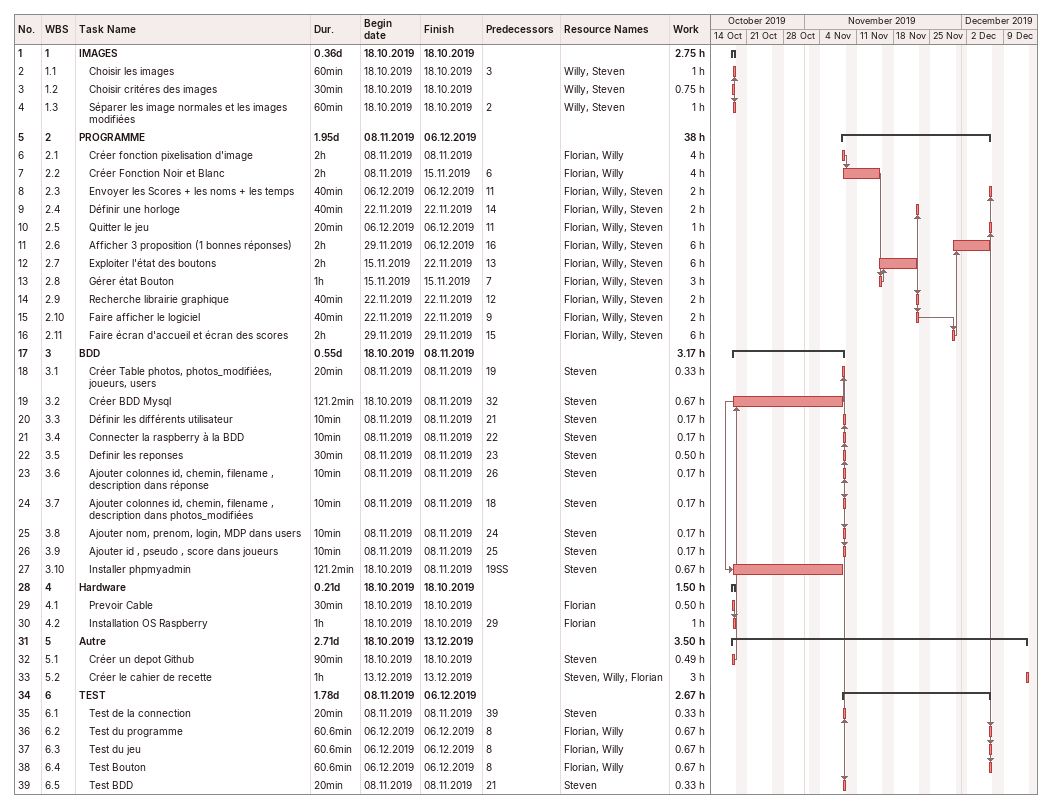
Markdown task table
| ID | WBS | Task | Duration | Start | Finish | Predecessors | Resources | Work (h) |
|---|---|---|---|---|---|---|---|---|
| 1 | 1 | **IMAGES** | 0.36d | 2019-10-18 | 2019-10-18 |  |  | 2.75 |
| 2 | 1.1 | Choisir les images | 60min | 2019-10-18 | 2019-10-18 | 3 | Willy, Steven | 1 |
| 3 | 1.2 | Choisir critéres des images | 30min | 2019-10-18 | 2019-10-18 |  | Willy, Steven | 0.75 |
| 4 | 1.3 | Séparer les image normales et les images modifiées | 60min | 2019-10-18 | 2019-10-18 | 2 | Willy, Steven | 1 |
| 5 | 2 | **PROGRAMME** | 1.95d | 2019-11-08 | 2019-12-06 |  |  | 38 |
| 6 | 2.1 | Créer fonction pixelisation d'image | 2h | 2019-11-08 | 2019-11-08 |  | Florian, Willy | 4 |
| 7 | 2.2 | Créer Fonction Noir et Blanc | 2h | 2019-11-08 | 2019-11-15 | 6 | Florian, Willy | 4 |
| 8 | 2.3 | Envoyer les Scores + les noms + les temps | 40min | 2019-12-06 | 2019-12-06 | 11 | Florian, Willy, Steven | 2 |
| 9 | 2.4 | Définir une horloge | 40min | 2019-11-22 | 2019-11-22 | 14 | Florian, Willy, Steven | 2 |
| 10 | 2.5 | Quitter le jeu | 20min | 2019-12-06 | 2019-12-06 | 11 | Florian, Willy, Steven | 1 |
| 11 | 2.6 | Afficher 3 proposition (1 bonnes réponses) | 2h | 2019-11-29 | 2019-12-06 | 16 | Florian, Willy, Steven | 6 |
| 12 | 2.7 | Exploiter l'état des boutons | 2h | 2019-11-15 | 2019-11-22 | 13 | Florian, Willy, Steven | 6 |
| 13 | 2.8 | Gérer état Bouton | 1h | 2019-11-15 | 2019-11-15 | 7 | Florian, Willy, Steven | 3 |
| 14 | 2.9 | Recherche librairie graphique | 40min | 2019-11-22 | 2019-11-22 | 12 | Florian, Willy, Steven | 2 |
| 15 | 2.10 | Faire afficher le logiciel | 40min | 2019-11-22 | 2019-11-22 | 9 | Florian, Willy, Steven | 2 |
| 16 | 2.11 | Faire écran d'accueil et écran des scores | 2h | 2019-11-29 | 2019-11-29 | 15 | Florian, Willy, Steven | 6 |
| 17 | 3 | **BDD** | 0.55d | 2019-10-18 | 2019-11-08 |  |  | 3.17 |
| 18 | 3.1 | Créer Table photos, photos_modifiées, joueurs, users | 20min | 2019-11-08 | 2019-11-08 | 19 | Steven | 0.33 |
| 19 | 3.2 | Créer BDD Mysql | 121.2min | 2019-10-18 | 2019-11-08 | 32 | Steven | 0.67 |
| 20 | 3.3 | Définir les différents utilisateur | 10min | 2019-11-08 | 2019-11-08 | 21 | Steven | 0.17 |
| 21 | 3.4 | Connecter la raspberry à la BDD | 10min | 2019-11-08 | 2019-11-08 | 22 | Steven | 0.17 |
| 22 | 3.5 | Definir les reponses | 30min | 2019-11-08 | 2019-11-08 | 23 | Steven | 0.50 |
| 23 | 3.6 | Ajouter colonnes id, chemin, filename , description dans réponse | 10min | 2019-11-08 | 2019-11-08 | 26 | Steven | 0.17 |
| 24 | 3.7 | Ajouter colonnes id, chemin, filename , description dans photos_modifiées | 10min | 2019-11-08 | 2019-11-08 | 18 | Steven | 0.17 |
| 25 | 3.8 | Ajouter nom, prenom, login, MDP dans users | 10min | 2019-11-08 | 2019-11-08 | 24 | Steven | 0.17 |
| 26 | 3.9 | Ajouter id , pseudo , score dans joueurs | 10min | 2019-11-08 | 2019-11-08 | 25 | Steven | 0.17 |
| 27 | 3.10 | Installer phpmyadmin | 121.2min | 2019-10-18 | 2019-11-08 | 19SS | Steven | 0.67 |
| 28 | 4 | **Hardware** | 0.21d | 2019-10-18 | 2019-10-18 |  |  | 1.50 |
| 29 | 4.1 | Prevoir Cable | 30min | 2019-10-18 | 2019-10-18 |  | Florian | 0.50 |
| 30 | 4.2 | Installation OS Raspberry | 1h | 2019-10-18 | 2019-10-18 | 29 | Florian | 1 |
| 31 | 5 | **Autre** | 2.71d | 2019-10-18 | 2019-12-13 |  |  | 3.50 |
| 32 | 5.1 | Créer un depot Github | 90min | 2019-10-18 | 2019-10-18 |  | Steven | 0.49 |
| 33 | 5.2 | Créer le cahier de recette | 1h | 2019-12-13 | 2019-12-13 |  | Steven, Willy, Florian | 3 |
| 34 | 6 | **TEST** | 1.78d | 2019-11-08 | 2019-12-06 |  |  | 2.67 |
| 35 | 6.1 | Test de la connection | 20min | 2019-11-08 | 2019-11-08 | 39 | Steven | 0.33 |
| 36 | 6.2 | Test du programme | 60.6min | 2019-12-06 | 2019-12-06 | 8 | Florian, Willy | 0.67 |
| 37 | 6.3 | Test du jeu | 60.6min | 2019-12-06 | 2019-12-06 | 8 | Florian, Willy | 0.67 |
| 38 | 6.4 | Test Bouton | 60.6min | 2019-12-06 | 2019-12-06 | 8 | Florian, Willy | 0.67 |
| 39 | 6.5 | Test BDD | 20min | 2019-11-08 | 2019-11-08 | 21 | Steven | 0.33 |
